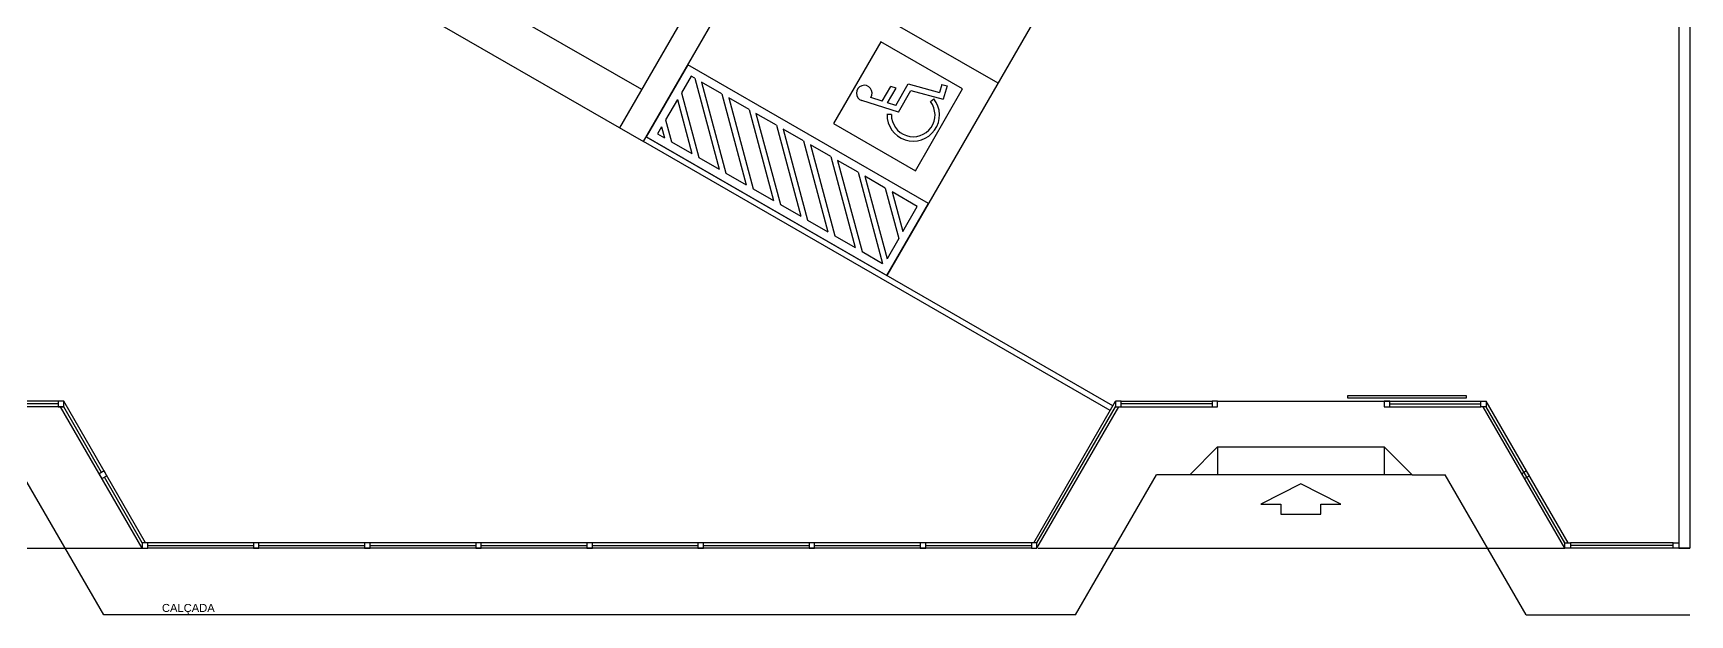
# Model space of a CAD drawing. Extents: x 175 to 700, y 53 to 250.
# Drawn here: x 375.33 to 405.15, y 171.11 to 181.59 of the extents above; entities that cross this region are included whole.
import ezdxf

# ---------------------------------------------------------------- set-up
doc = ezdxf.new("R2010")
doc.units = 0
doc.header["$LTSCALE"] = 2
doc.linetypes.add('TRACEJADO_G', pattern=[0.375, 0.25, -0.125])
doc.layers.get('0').update_dxf_attribs({"linetype": 'CONTINUOUS'})
for name, color, linetype in [('A-MURO', 2, 'CONTINUOUS'), ('A-PISOS-CTEL', 2, 'TRACEJADO_G'), ('A-PISOS-NIVEL', 1, 'CONTINUOUS'), ('AR-PIS', 1, 'CONTINUOUS'), ('ARQ-PIS-VISTA', 8, 'CONTINUOUS'), ('ARQ-SMB-1_100', 1, 'CONTINUOUS'), ('ARQ-TXT-1_075', 2, 'CONTINUOUS'), ('PORTAL_VTA_PROX', 1, 'CONTINUOUS')]:
    doc.layers.add(name, color=color, linetype=linetype)
doc.styles.add('ESC-50-A20', font='arial.ttf', dxfattribs={"height": 0.1})

# ---------------------------------------------------------------- blocks, each defined once
blk = doc.blocks.new('Paraplegico')
at = {"color": 253}
for p, q in [((134, 171.8), (119.2, 239.1)), ((136.5, 206.8), (131.9, 228.1)), ((124.1, 180.5), (120.3, 187.6)), ((136.5, 206.8), (167.2, 206.8)), ((138.7, 196.8), (169.4, 196.8)), ((142, 181.8), (138.7, 196.8)), ((142, 181.8), (186.9, 181.8)), ((169.4, 196.8), (167.2, 206.8)), ((186.9, 181.8), (201.5, 125.6)), ((134, 171.8), (179.2, 171.8)), ((179.2, 171.8), (194.3, 113.5)), ((179.3, 131.3), (186.7, 128.3)), ((218.8, 119.6), (194.3, 113.5)), ((216.3, 129.2), (201.5, 125.6)), ((216.3, 129.2), (218.8, 119.6))]:
    blk.add_line(p, q, dxfattribs=at)
for centre, radius, start, end in [((133, 242.1), 14.1, 265.5481, 192.3635), ((143, 146.1), 47.2, 118.7728, 337.7713), ((143, 146.1), 39.2, 118.7728, 337.7713)]:
    blk.add_arc(centre, radius, start, end, dxfattribs=at)

msp = doc.modelspace()

# ---------------------------------------------------------------- linework, layer by layer
at = {"color": 251}
for points in [[(375.785, 174.858), (375.885, 174.858), (375.885, 174.958), (375.785, 174.958)], [(394.811, 174.858), (394.911, 174.858), (394.911, 174.958), (394.811, 174.958)], [(396.549, 174.858), (396.649, 174.858), (396.649, 174.958), (396.549, 174.958)], [(399.648, 174.858), (399.748, 174.858), (399.748, 174.958), (399.648, 174.958)], [(401.485, 174.858), (401.385, 174.858), (401.385, 174.958), (401.485, 174.958)], [(376.523, 173.652), (376.573, 173.566), (376.66, 173.616), (376.61, 173.702)], [(402.123, 173.652), (402.173, 173.566), (402.26, 173.616), (402.21, 173.702)], [(377.298, 172.31), (377.398, 172.31), (377.398, 172.41), (377.298, 172.41)], [(377.298, 172.31), (377.398, 172.31), (377.398, 172.41), (377.298, 172.41)], [(379.298, 172.31), (379.398, 172.31), (379.398, 172.41), (379.298, 172.41)], [(379.298, 172.31), (379.398, 172.31), (379.398, 172.41), (379.298, 172.41)], [(381.298, 172.31), (381.398, 172.31), (381.398, 172.41), (381.298, 172.41)], [(383.298, 172.31), (383.398, 172.31), (383.398, 172.41), (383.298, 172.41)], [(385.298, 172.31), (385.398, 172.31), (385.398, 172.41), (385.298, 172.41)], [(387.298, 172.31), (387.398, 172.31), (387.398, 172.41), (387.298, 172.41)], [(389.298, 172.31), (389.398, 172.31), (389.398, 172.41), (389.298, 172.41)], [(391.298, 172.31), (391.398, 172.31), (391.398, 172.41), (391.298, 172.41)], [(393.298, 172.31), (393.398, 172.31), (393.398, 172.41), (393.298, 172.41)], [(402.998, 172.31), (402.898, 172.31), (402.898, 172.41), (402.998, 172.41)], [(404.948, 172.31), (404.848, 172.31), (404.848, 172.41), (404.948, 172.41)]]:
    msp.add_lwpolyline(points, close=True, dxfattribs=at)
at = {"layer": 'A-MURO', "color": 251}
for p, q in [((404.948, 222.31), (404.948, 172.31)), ((405.148, 222.31), (405.148, 172.31)), ((404.948, 172.31), (405.148, 172.31)), ((405.148, 172.31), (404.948, 172.31))]:
    msp.add_line(p, q, dxfattribs=at)
at = {"layer": 'A-PISOS-CTEL', "color": 251, "linetype": 'TRACEJADO_G', "ltscale": 150}
for p, q in [((365.398, 172.31), (377.298, 172.31)), ((393.423, 172.31), (402.873, 172.31)), ((393.423, 172.31), (402.873, 172.31)), ((393.423, 172.31), (402.898, 172.31))]:
    msp.add_line(p, q, dxfattribs=at)
at = {"layer": 'A-PISOS-NIVEL', "color": 251}
for p, q in [((386.318, 179.632), (392.064, 189.594)), ((396.395, 187.096), (390.699, 177.221)), ((377.853, 184.515), (386.318, 179.632)), ((392.698, 180.686), (388.367, 183.184)), ((382.368, 182.835), (386.285, 180.575)), ((387.421, 182.546), (385.885, 179.882)), ((394.714, 174.79), (386.318, 179.632)), ((394.764, 174.877), (386.368, 179.72)), ((396.648, 174.958), (399.648, 174.958)), ((399.648, 174.958), (401.385, 174.958)), ((399.648, 174.858), (401.385, 174.858)), ((396.148, 173.635), (395.548, 173.635)), ((400.148, 173.635), (400.747, 173.635)), ((394.091, 171.11), (376.605, 171.11)), ((402.205, 171.11), (405.148, 171.11))]:
    msp.add_line(p, q, dxfattribs=at)
msp.add_lwpolyline([(398.995, 175.011), (398.995, 175.061), (401.125, 175.061), (401.125, 175.011), (398.995, 175.011)], dxfattribs=at)
at = {"layer": 'AR-PIS', "color": 251, "ltscale": 10}
for p, q in [((375.785, 174.908), (374.416, 174.908)), ((376.566, 173.677), (375.885, 174.858)), ((393.398, 172.41), (394.811, 174.858)), ((396.549, 174.908), (394.911, 174.908)), ((399.748, 174.908), (401.385, 174.908)), ((402.898, 172.41), (401.485, 174.858)), ((377.298, 172.41), (376.616, 173.591)), ((377.398, 172.36), (379.298, 172.36)), ((377.398, 172.36), (379.298, 172.36)), ((379.398, 172.36), (381.298, 172.36)), ((381.398, 172.36), (383.298, 172.36)), ((383.398, 172.36), (385.298, 172.36)), ((385.398, 172.36), (387.298, 172.36)), ((387.398, 172.36), (389.298, 172.36)), ((389.398, 172.36), (391.298, 172.36)), ((391.398, 172.36), (393.298, 172.36)), ((404.848, 172.36), (402.998, 172.36))]:
    msp.add_line(p, q, dxfattribs=at)
at = {"layer": 'ARQ-PIS-VISTA', "color": 251}
for p, q in [((391.449, 178.52), (387.118, 181.018)), ((387.173, 180.814), (386.999, 180.512)), ((387.239, 180.775), (387.173, 180.814)), ((387.239, 180.775), (387.678, 179.136)), ((387.729, 180.493), (387.361, 180.705)), ((387.361, 180.705), (387.801, 179.066)), ((386.928, 180.389), (386.716, 180.022)), ((386.928, 180.389), (387.188, 179.419)), ((386.999, 180.512), (387.311, 179.348)), ((387.729, 180.493), (388.168, 178.854)), ((388.219, 180.21), (387.851, 180.422)), ((387.851, 180.422), (388.291, 178.783)), ((388.219, 180.21), (388.658, 178.571)), ((388.709, 179.927), (388.341, 180.139)), ((388.341, 180.139), (388.781, 178.5)), ((386.645, 179.899), (386.573, 179.774)), ((386.645, 179.899), (386.698, 179.702)), ((386.716, 180.022), (386.821, 179.631)), ((388.709, 179.927), (389.148, 178.288)), ((389.199, 179.645), (388.831, 179.857)), ((388.831, 179.857), (389.271, 178.218)), ((386.573, 179.774), (386.698, 179.702)), ((386.821, 179.631), (387.188, 179.419)), ((389.199, 179.645), (389.638, 178.006)), ((389.689, 179.362), (389.321, 179.574)), ((389.321, 179.574), (389.761, 177.935)), ((387.311, 179.348), (387.678, 179.136)), ((389.689, 179.362), (390.128, 177.723)), ((390.179, 179.08), (389.811, 179.292)), ((389.811, 179.292), (390.251, 177.652)), ((387.801, 179.066), (388.168, 178.854)), ((390.179, 179.08), (390.618, 177.44)), ((390.669, 178.797), (390.301, 179.009)), ((390.301, 179.009), (390.7, 177.523)), ((388.291, 178.783), (388.658, 178.571)), ((390.669, 178.797), (390.912, 177.89)), ((391.244, 178.465), (390.791, 178.726)), ((390.791, 178.726), (390.983, 178.013)), ((388.781, 178.5), (389.148, 178.288)), ((390.983, 178.013), (391.244, 178.465)), ((389.271, 178.218), (389.638, 178.006)), ((389.761, 177.935), (390.128, 177.723)), ((390.912, 177.89), (390.7, 177.523)), ((390.251, 177.652), (390.618, 177.44)), ((396.148, 173.635), (396.648, 174.135)), ((396.648, 174.135), (399.648, 174.135)), ((396.648, 174.135), (396.648, 173.635)), ((399.648, 174.135), (399.648, 173.635)), ((399.648, 174.135), (400.148, 173.635))]:
    msp.add_line(p, q, dxfattribs=at)
for points in [[(391.211, 179.109), (392.06, 180.581), (390.588, 181.431), (389.738, 179.958)], [(387.118, 181.018), (386.368, 179.719), (390.699, 177.221), (391.449, 178.52)]]:
    msp.add_lwpolyline(points, close=True, dxfattribs=at)
msp.add_lwpolyline([(400.148, 173.635), (396.148, 173.635)], dxfattribs=at)
at = {"layer": 'ARQ-SMB-1_100', "color": 251}
msp.add_lwpolyline([(398.507, 173.105), (398.866, 173.105), (398.148, 173.471), (397.429, 173.105), (397.789, 173.105), (397.789, 172.923), (398.507, 172.923), (398.507, 173.105)], dxfattribs=at)
at = {"layer": 'PORTAL_VTA_PROX', "color": 251}
for p, q in [((375.885, 174.958), (372.848, 174.958)), ((375.885, 174.858), (372.848, 174.858)), ((377.298, 172.31), (375.827, 174.858)), ((377.356, 172.41), (375.885, 174.958)), ((393.34, 172.41), (394.811, 174.958)), ((393.398, 172.31), (394.869, 174.858)), ((394.911, 174.958), (396.549, 174.958)), ((394.911, 174.858), (396.549, 174.858)), ((402.898, 172.31), (401.427, 174.858)), ((402.956, 172.41), (401.485, 174.958)), ((376.605, 171.11), (375.163, 173.608)), ((394.091, 171.11), (395.548, 173.635)), ((402.205, 171.11), (400.747, 173.635)), ((393.298, 172.41), (377.398, 172.41)), ((404.848, 172.41), (402.998, 172.41)), ((393.298, 172.31), (377.398, 172.31)), ((404.848, 172.31), (402.998, 172.31))]:
    msp.add_line(p, q, dxfattribs=at)

# ---------------------------------------------------------------- block references
at = {"layer": 'ARQ-PIS-VISTA', "color": 251, "xscale": 0.01, "yscale": 0.01, "zscale": 0.01, "rotation": 60.02279565092205}
msp.add_blockref('Paraplegico', (391.723, 178.144), dxfattribs=at)

# ---------------------------------------------------------------- texts
at = {"layer": 'ARQ-TXT-1_075', "color": 251, "style": 'ESC-50-A20'}
msp.add_text('CALÇADA ', height=0.144, dxfattribs=at).set_placement((377.652, 171.163))

doc.saveas('drawing.dxf')
